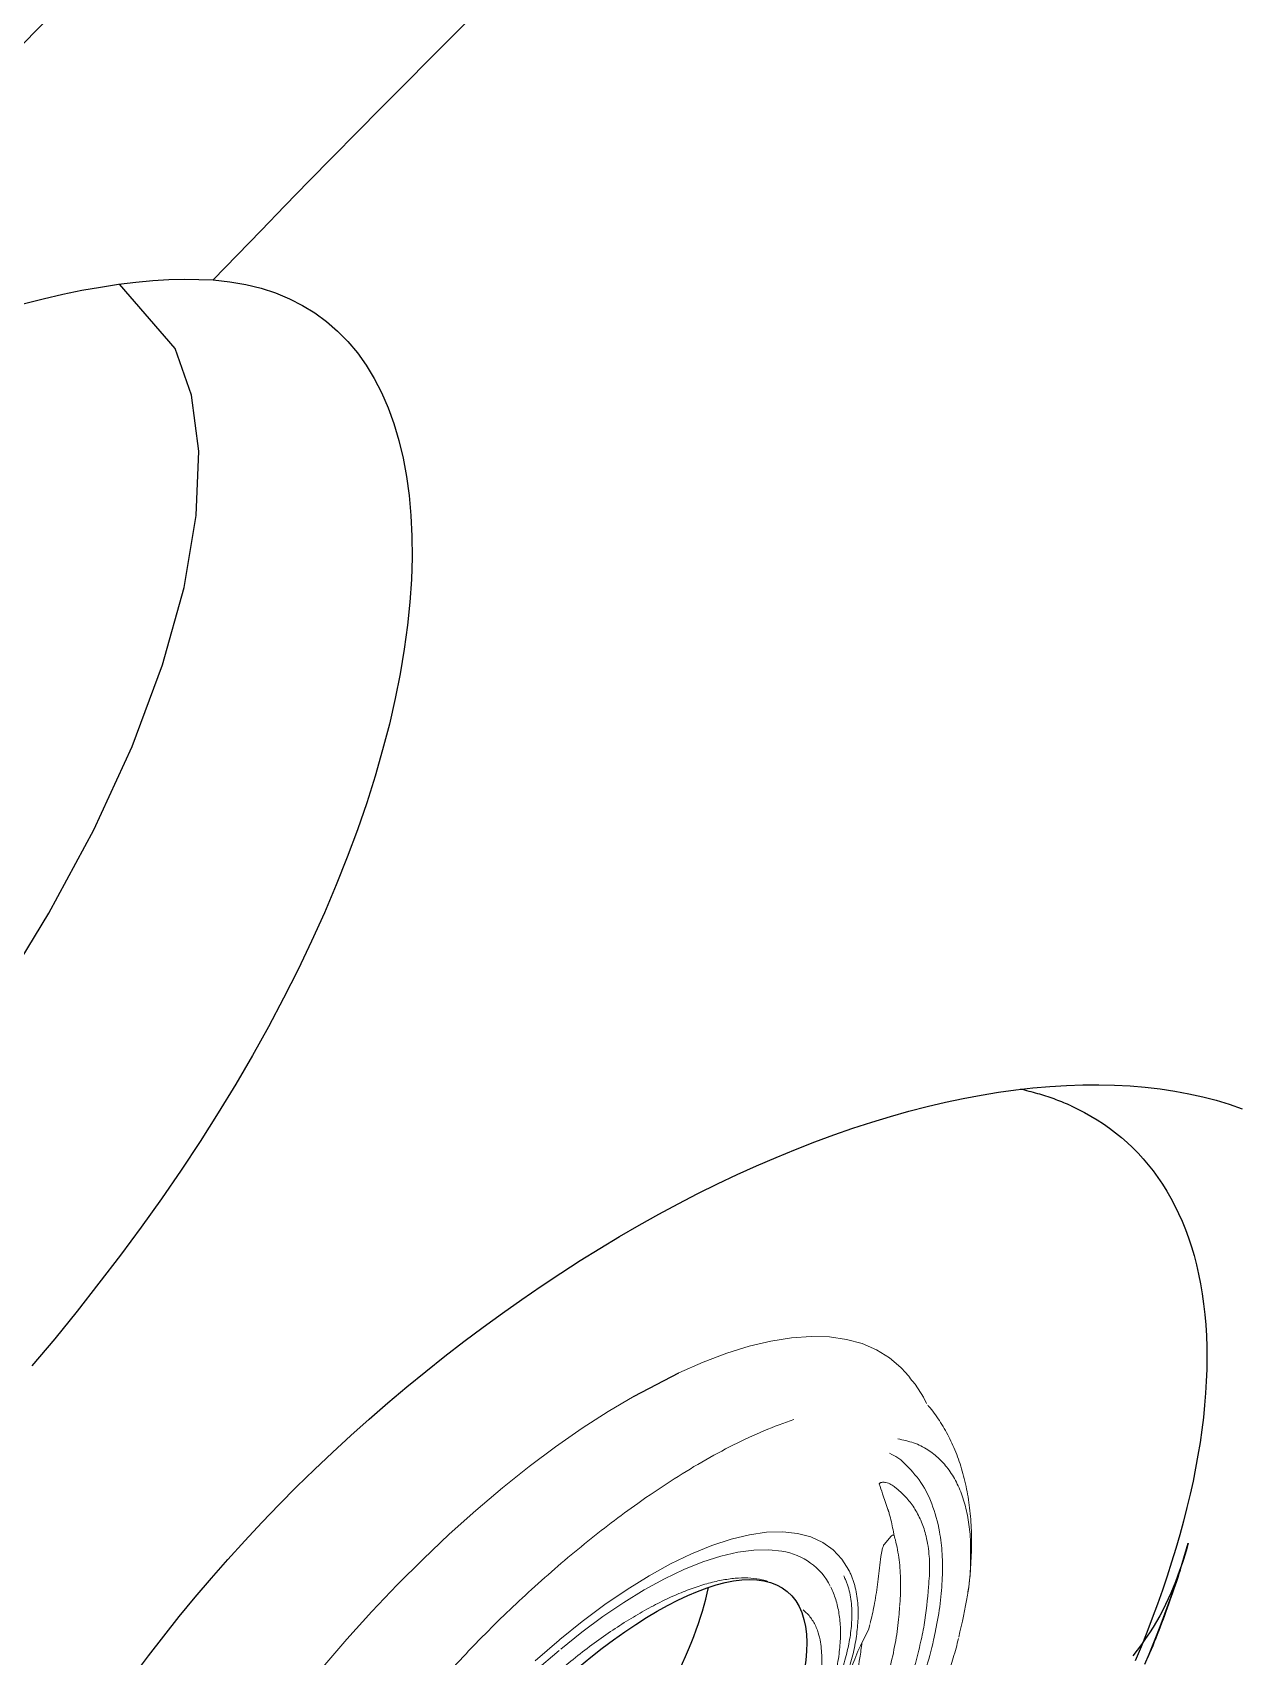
# Model space of a CAD drawing. Extents: x 938 to 1038, y 781 to 934.
# Drawn here: x 951.977 to 954.938, y 871.554 to 875.548 of the extents above; entities that cross this region are included whole.
import ezdxf

# ---------------------------------------------------------------- set-up
doc = ezdxf.new("R2010")
doc.units = 0
doc.header["$MEASUREMENT"] = 0
doc.linetypes.add('SLD-Solid', pattern=[0])
for name, color, linetype in [('1', 4, 'Continuous'), ('1_CYAN', 4, 'Continuous'), ('2', 2, 'Continuous'), ('DIM', 3, 'Continuous')]:
    doc.layers.add(name, color=color, linetype=linetype)

# ---------------------------------------------------------------- blocks, each defined once
blk = doc.blocks.new('MIDJET')
at = {"layer": '1', "color": 3, "linetype": 'SLD-Solid', "lineweight": 15}
for p, q in [((0.6739166695817715, 0.6317677685088796), (0.6088841041254227, 0.6957714300635729)), ((0.7371803569579569, 0.5662282756701273), (0.6739166695817715, 0.6317677685088796)), ((0.7984212499144263, 0.4994159295572871), (0.7371803569579569, 0.5662282756701273)), ((0.8573934019050995, 0.4315990789865936), (0.7984212499144263, 0.4994159295572871)), ((0.9138601952750065, 0.3630498857439477), (0.8573934019050995, 0.4315990789865936)), ((0.9675948742838472, 0.2940435458692718), (0.9138601952750065, 0.3630498857439477)), ((1.018381737512414, 0.2248571161156718), (0.9675948742838472, 0.2940435458692718)), ((1.066016903515518, 0.1557683114557733), (1.018381737512414, 0.2248571161156718)), ((0.5629254811307334, 0.175861536062925), (0.6101585497424367, 0.1130302443590807)), ((0.5885738932123843, 0.1736437416675614), (0.6354312844683818, 0.111383035622481)), ((1.110309202387555, 0.08705446244061932), (1.066016903515518, 0.1557683114557733)), ((0.6131417295719501, 0.1089070406784032), (0.6510585375235394, 0.05421097666044261)), ((0.6354311145956615, 0.1113830333935937), (0.6365171913398626, 0.1098897085450545)), ((0.6365171913398626, 0.1098897085450545), (0.6773690440095805, 0.0514320825179766)), ((1.151080732380947, 0.0189914570196521), (1.110309202387555, 0.08705446244061932)), ((0.6510585375235394, 0.05421097666044261), (0.6856830659964785, -0.0001064595432183069)), ((0.6773690440095805, 0.0514320825179766), (0.7147170452954299, -0.006655874952002705)), ((1.188167883124784, -0.04814749308401645), (1.151080732380947, 0.0189914570196521)), ((0.6856830659964785, -0.0001064595432183069), (0.7168009827484525, -0.05370902397056909)), ((0.7147170452954299, -0.006655874952002705), (0.7483286834238783, -0.06401243812616997)), ((0.7168009827484525, -0.05370902397056909), (0.7442197556169887, -0.1062649300379093)), ((0.7483286834238783, -0.06401243812616997), (0.777994591073174, -0.1202803995913939)), ((1.221421718470452, -0.1140928475333709), (1.188167883124784, -0.04814749308401645)), ((0.7442197556169887, -0.1062649300379093), (0.7677696058312122, -0.1574488212699237)), ((0.7677696058312122, -0.1574488212699237), (0.7873046874108383, -0.2069438151237506)), ((0.777994591073174, -0.1202803995913939), (0.8035300857183216, -0.175109383552325)), ((0.8035300857183216, -0.175109383552325), (0.8247761251235346, -0.228157936122912)), ((0.7873046874108383, -0.2069438151237506), (0.8027041120259568, -0.2544435281346296)), ((0.8247761251235346, -0.228157936122912), (0.8416004526354968, -0.2790957155896336)), ((1.292820846415502, -0.289418053493975), (1.270907273465028, -0.2281785572000246)), ((0.8027041120259568, -0.2544435281346296), (0.8138725611743496, -0.2996539373860116)), ((0.8416004526354968, -0.2790957155896336), (0.8538981608296936, -0.3276054670643731)), ((0.8138725611743496, -0.2996539373860116), (0.8207409162128982, -0.3422951706074144)), ((1.310480973147229, -0.348495370011932), (1.292820846415502, -0.289418053493975)), ((0.8207409162128982, -0.3422951706074144), (0.8232665592756732, -0.3821032127260509)), ((0.8538981608296936, -0.3276054670643731), (0.8615928151658849, -0.3733851628631299)), ((1.323816828258167, -0.405173401212835), (1.310480973147229, -0.348495370011932)), ((0.8232665592756732, -0.3821032127260509), (0.8214340025040485, -0.4188316941173298)), ((0.8615928151658849, -0.3733851628631299), (0.8646363927117591, -0.4161496617792437)), ((0.8214340025040485, -0.4188316941173298), (0.8157006186702205, -0.4505288283372266)), ((0.8646363927117591, -0.4161496617792437), (0.8630099851018969, -0.4556326673108089)), ((1.332774809021032, -0.4592245882321322), (1.323816828258167, -0.405173401212835)), ((0.8630099851018969, -0.4556326673108089), (0.8567237519102093, -0.4915883081715577)), ((1.337319043694606, -0.5104319782260518), (1.332774809021032, -0.4592245882321322)), ((0.8567237519102093, -0.4915883081715577), (0.8458167421455727, -0.5237926398367279)), ((1.337431219392151, -0.5585899528723246), (1.337319043694606, -0.5104319782260518)), ((0.8303569620936884, -0.5520451513537097), (0.8104406436616074, -0.5761698919052236)), ((0.8458167421455727, -0.5237926398367279), (0.8303569620936884, -0.5520451513537097)), ((1.333110911811389, -0.6035052136085852), (1.337431219392151, -0.5585899528723246)), ((0.7861918909449912, -0.596016681602336), (0.7577616033004446, -0.6114617796461488)), ((0.8104406436616074, -0.5761698919052236), (0.7861918909449912, -0.596016681602336)), ((0.6093081070126161, -0.650202156123953), (0.5775109505388087, -0.6312540122870018)), ((1.324375446985158, -0.6449974757125148), (1.333110911811389, -0.6035052136085852)), ((0.6107945199063138, -0.6503591337585419), (0.6210413181768573, -0.6538573459500299)), ((1.311259949850999, -0.6829001429449022), (1.324375446985158, -0.6449974757125148)), ((0.8330767317873935, -0.7203388016605743), (0.8153176367375039, -0.7033948580774023)), ((1.272116614988278, -0.7473430710426499), (1.293816972478531, -0.7170610259262133)), ((1.293816972478531, -0.7170610259262133), (1.311259949850999, -0.6829001429449022)), ((0.8388364723120816, -0.7277610845075202), (0.836150086811358, -0.7279449176594852)), ((1.246245974265634, -0.7736246649659364), (1.272116614988278, -0.7473430710426499)), ((1.203047535610978, -0.805703121710792), (1.218740791309912, -0.7940779496064749)), ((1.219210168451994, -0.7946168684222386), (1.232506497578811, -0.7846904593659616)), ((1.232506497578811, -0.7846904593659616), (1.246245974265634, -0.7736246649659364)), ((1.153068679422631, -0.8302277201159285), (1.169229214031347, -0.8236510376867017)), ((1.169229214031347, -0.8236510376867017), (1.203047535610978, -0.805703121710792))]:
    blk.add_line(p, q, dxfattribs=at)
at = {"layer": '1', "color": 3}
for centre, major_axis, ratio, start_param, end_param in [((0.1192344720720726, 0.1195088801366637), (0.5967276637128429, -0.576215286447689), 0.3644955798513458, 3.146562833120037, 9.429748140299623), ((0.3609887589327627, 0.3356866112881249), (0.5967276637128802, -0.5762152864476898), 0.3644955798513433, -1.024668027333806, -0.5913272137987586)]:
    blk.add_ellipse(centre, major_axis=major_axis, ratio=ratio, start_param=start_param, end_param=end_param, dxfattribs=at)
at = {"layer": '1', "color": 3, "linetype": 'SLD-Solid', "lineweight": 15}
for centre, major_axis, ratio, start_param, end_param in [((0.5479330481392708, -0.3064110597949536), (0.2253859154012132, -0.2218371232439412), 0.7000000000000203, -0.2809991139810488, 0.3946791343830383), ((0.5750355527887763, -0.630116160261025), (0.00233832875855138, 1.855504310473285e-05), 0.9999999999457592, -0.4387966575200624, -0.3098644343671335), ((0.8303697117683413, -0.7241186557525339), (0.005033874344707123, -0.004954613962522649), 0.6999999999999343, 0.2718990890438839, 1.628296799650735)]:
    blk.add_ellipse(centre, major_axis=major_axis, ratio=ratio, start_param=start_param, end_param=end_param, dxfattribs=at)
for points, knots in [([(-0.3228083809194899, 1.028044620344389), (-0.312420742817622, 1.023911319705448), (-0.2757162745980111, 1.009306401777437), (-0.2109070261829515, 0.9800873164124795), (-0.1269124447858516, 0.9372359922766549), (-0.04044499116479017, 0.8878186385365581), (0.04226150083716362, 0.8356763787241022), (0.1196630580554867, 0.7827592089527684), (0.1918302540250494, 0.7300254021569685), (0.2640190638505686, 0.6737918826011935), (0.3401036148975081, 0.6107799725642593), (0.4190022486309104, 0.5410502700264459), (0.5006461251433905, 0.463800897264278), (0.5802205103926781, 0.3831289221971588), (0.6507180946088909, 0.3063629292004464), (0.7122431984861777, 0.2352377519817139), (0.7470955837410784, 0.1919400777168079), (0.764558285007567, 0.1702458853195878)], [0, 0, 0, 0, 0.02936692012341424, 0.1037673026158927, 0.1781676561717678, 0.2547294059944991, 0.3312911512215466, 0.3933059458810084, 0.4553207315038745, 0.5185676568654695, 0.5818146106266968, 0.656274788192156, 0.7307350024676587, 0.8073586783976775, 0.8839824166536006, 0.9418696773600741, 1, 1, 1, 1]), ([(0.764558285007567, 0.1702458853195878), (0.7823339339525148, 0.1473551769264105), (0.8178852017774645, 0.1015737988563643), (0.8676892224222001, 0.03254039133753395), (0.9146269677701468, -0.03648518186790284), (0.9615188454342416, -0.1104855421087052), (1.006821067423701, -0.1884489108569056), (1.049456484185541, -0.2702983864133444), (1.085644128885377, -0.3500683748788163), (1.115985769256284, -0.428433286738013), (1.129823753060037, -0.4773766146704617), (1.136862690329735, -0.5022725113540645)], [0, 0, 0, 0, 0.09567360925402428, 0.191347056690102, 0.2887281518178285, 0.3861090357574081, 0.5059403623566601, 0.6257711956785333, 0.7490643931680849, 0.8723571280124949, 1, 1, 1, 1]), ([(0.5668486967487496, 0.1070837621201974), (0.5717758645043673, 0.1002247817486364), (0.5883930539410756, 0.07709243029847812), (0.614656144949187, 0.0378278227176736), (0.644387287648307, -0.01027078968037642), (0.6708711009230299, -0.05749614264722425), (0.6940241807683094, -0.1035436487124741), (0.7137036667434487, -0.1481197586354313), (0.7298183033404158, -0.1909448362513615), (0.7422957746487242, -0.2317517769418203), (0.7511002410869736, -0.2702998153277747), (0.756202769308274, -0.3063564861453756), (0.7576702838945337, -0.3397928598625271), (0.7553076333583277, -0.3702584552912072), (0.7507868028798867, -0.3940034074180545), (0.745687561854119, -0.4062687947916999), (0.7438981934136066, -0.4105728268949349)], [0, 0, 0, 0, 0.032535998350018, 0.1097297423004478, 0.1868684736779685, 0.2639312098024728, 0.3409150592930653, 0.4178239284937144, 0.4946724456234289, 0.5714918238943778, 0.648318548362198, 0.7252270457841609, 0.8023331704270555, 0.8797977501255231, 0.9578199753027156, 1, 1, 1, 1]), ([(0.4571575859855272, -0.5157002336642336), (0.4691116925952059, -0.5185617455545355), (0.4994741453953111, -0.5258297516501358), (0.5439319533384221, -0.5317003377808902), (0.572062771872325, -0.5304433207877537), (0.5862171158944989, -0.5298108382689293)], [0, 0, 0, 0, 0.2439361191999588, 0.6195777858838392, 1, 1, 1, 1]), ([(0.5862171158944989, -0.5298108382689293), (0.5940669875176212, -0.5287537405972813), (0.6069698005762518, -0.527016191972649), (0.6276638942143364, -0.5206386174428701), (0.6439983968039797, -0.5126021667603169), (0.6583765955711272, -0.5021215054457571), (0.664696782978055, -0.495846361408212), (0.6678568405626777, -0.4927088252508725)], [0, 0, 0, 0, 0.2370067862166867, 0.3895674226282543, 0.6949044406209007, 0.8474539638817129, 0.9999999999999999, 0.9999999999999999, 0.9999999999999999, 0.9999999999999999]), ([(0.3994041958499395, -0.53692644916147), (0.418379912032222, -0.5481933116856368), (0.4563929643721636, -0.570763623695143), (0.5028232467455283, -0.5940472963302312), (0.5386726962908526, -0.6113974334137282), (0.5589002383993886, -0.620785956900292), (0.5728184375330372, -0.6283369499038969), (0.5775298354221405, -0.6308930084971536)], [0, 0, 0, 0, 0.3341136235385501, 0.6693122165741888, 0.8006503111759679, 0.9325188773273942, 1, 1, 1, 1]), ([(0.4200684792634846, -0.530933925326849), (0.4478092822251796, -0.5458874690181972), (0.4917516546260998, -0.5695743892023586), (0.5490122303695841, -0.5911913356514447), (0.5934376924333122, -0.6039042886702362), (0.6378808081012153, -0.6114809487309003), (0.6814371313166703, -0.6130909359984997), (0.7123287091917945, -0.6085371159011572), (0.7313366620791157, -0.6031431986007334), (0.7388389109529925, -0.6003368171090955), (0.7434399902369933, -0.5987329927867648), (0.7448174508747627, -0.5980139092786629), (0.7448176233419304, -0.598013819244656)], [0, 0, 0, 0, 0.2189081950545031, 0.3467580027148764, 0.4751575484972852, 0.6035614231707596, 0.754595933187266, 0.9056689505492694, 0.9433961232043503, 0.9811214659316814, 0.9999976362828408, 1, 1, 1, 1]), ([(0.7570421127654328, -0.6117763229129451), (0.7555482961118258, -0.612406373378235), (0.7510647643002741, -0.6142974028410748), (0.7433532974578725, -0.6171031855311071), (0.7242210978910535, -0.6229464052268838), (0.6931597178975153, -0.6281871867370512), (0.6497509570641355, -0.6279792632744403), (0.6054262919137727, -0.6218169598987657), (0.5613629511418026, -0.6110710260160772), (0.5042280270101571, -0.5917498665110088), (0.4602781398884375, -0.5698717617575966), (0.4324812997092522, -0.5560345889892204)], [0, 0, 0, 0, 0.01877381062244859, 0.05634759590312344, 0.0938863884945314, 0.2442891548824465, 0.3947292387008163, 0.5226702782251216, 0.6514061083895282, 0.7795259708928098, 0.9999999999999999, 0.9999999999999999, 0.9999999999999999, 0.9999999999999999]), ([(0.7195105302466445, -0.5640852741558149), (0.7195084374286296, -0.5640861510117503), (0.7144730376843782, -0.5661958996827394), (0.7041377716198269, -0.5699571908337333), (0.6824421945833876, -0.5760297498014353), (0.6592294172655926, -0.579753998497381), (0.6284737952312014, -0.5815248580382928), (0.5959714742429583, -0.5803406615777646), (0.5528720360712214, -0.573760759979848), (0.5057404278618662, -0.5619591101249881), (0.4710376212683158, -0.5486948481814693), (0.4536861896288968, -0.5420627063764414)], [0, 0, 0, 0, 3.096235416579322e-05, 0.07449660189262602, 0.1489698406451523, 0.298004237694433, 0.3724876312712596, 0.5215577490401927, 0.6706688341833821, 0.8353341481186412, 1, 1, 1, 1]), ([(0.5775109505388087, -0.6312540122870018), (0.5652269226106483, -0.6288366597899682), (0.5329188180553999, -0.6224788040705391), (0.4881965718252772, -0.6097158025336142), (0.450042690447944, -0.5966609660987103), (0.422365220983373, -0.5863414855234339), (0.3999190785902584, -0.5773645291390181), (0.3771605667943732, -0.5675735045682728), (0.3657303553247289, -0.5625386550597682), (0.359956038056481, -0.5598578933200997), (0.3599557101701762, -0.5598577410968915)], [0, 0, 0, 0, 0.1824788592450304, 0.4799359052332491, 0.6285186328834884, 0.7027831128429676, 0.8513995746924743, 0.9256841629018931, 0.9999957800820473, 1, 1, 1, 1]), ([(0.3890182419407182, -0.6479644126488893), (0.399953522377956, -0.652794156066733), (0.4218427017415252, -0.6624618660591466), (0.4540868503482756, -0.675405140788726), (0.4858564519717845, -0.687183891173234), (0.5274511643733746, -0.7011683257522492), (0.5779096723595387, -0.7154065776612413), (0.624698522957587, -0.7250916286002251), (0.6509647133876868, -0.7286944009796912), (0.6588191152025047, -0.729771741144063)], [0, 0, 0, 0, 0.1127647205419534, 0.2257214351284905, 0.3386380659254988, 0.451639685194771, 0.6776010250691855, 0.9035927535615599, 1, 1, 1, 1]), ([(0.6228996728888134, -0.6544913065602316), (0.637186621678083, -0.6590141958022855), (0.668652667318895, -0.6689755557411985), (0.7173807847888583, -0.6794642487369629), (0.7623012673946832, -0.6878855256046421), (0.792806019946461, -0.6932991088596054), (0.8078866241598348, -0.6984942879873159), (0.8123117966323434, -0.7007879351506858), (0.8144195833686751, -0.7021727817585912), (0.815326369763838, -0.7029804081864057), (0.8157806770557272, -0.70338503553549)], [0, 0, 0, 0, 0.2353564721933256, 0.5183568307784793, 0.8012785325379763, 0.9441890029590019, 0.9763281831788344, 0.9876000068468676, 0.9937875034972418, 1, 1, 1, 1]), ([(0.7030405504117994, -0.8043183919825054), (0.6727605489583439, -0.7994474835823553), (0.6273120272950905, -0.7921365332746291), (0.5620493585820583, -0.7738273355790426), (0.5116890046897424, -0.7572548410447126), (0.4685455962837608, -0.7407999253007205), (0.4347452869008492, -0.7267453266639876), (0.4182878367829517, -0.7194541764901317), (0.4107068165352956, -0.7160955543037915)], [0, 0, 0, 0, 0.3370082900500307, 0.5058298492679484, 0.6746776171741028, 0.8435126917632826, 0.9279151117733643, 1, 1, 1, 1]), ([(0.900075902853942, -0.7177856056008096), (0.8996565611406311, -0.717884861523018), (0.898412565948405, -0.7181793084766923), (0.896341715630868, -0.7186534793962238), (0.8930361877827835, -0.7193943243997012), (0.8872415158737255, -0.72064174037709), (0.8756169682125261, -0.7229031126850884), (0.858936810365968, -0.7256289346307057), (0.8455367653493653, -0.7270503487509643), (0.8388364723120816, -0.7277610845075202)], [0, 0, 0, 0, 0.02073887834678214, 0.06152277280705157, 0.1023092545671613, 0.1838888327903821, 0.3470599419467653, 0.6735167889873003, 1, 1, 1, 1]), ([(0.9640359406970092, -0.7005705679296028), (0.955832078630479, -0.7028089495628791), (0.9341940706609222, -0.7087127689136707), (0.9131446309944522, -0.7143103182759347), (0.900075902853942, -0.7177856056008096)], [0, 0, 0, 0, 0.3791412813080077, 0.9999999999999999, 0.9999999999999999, 0.9999999999999999, 0.9999999999999999]), ([(0.9640962166111109, -0.7000214975184349), (0.9643872232262964, -0.7002978641392872), (0.9650310958190076, -0.7009093447154271), (0.9659647742688051, -0.7021589533859753), (0.9668249014693941, -0.7038152351287721), (0.9675539101357344, -0.7061406869056412), (0.9680319980761851, -0.7110267883171133), (0.9661459975446434, -0.71952265490674), (0.9611812121285936, -0.7298048302502735), (0.9549614614961115, -0.7375388035792696), (0.951154564941497, -0.7416547620937024), (0.9501849159844937, -0.7427031317626387)], [0, 0, 0, 0, 0.01601994041850557, 0.03544524431520967, 0.05487146208666329, 0.0807799110906885, 0.1271702940353125, 0.2748870540060839, 0.5838058368049888, 0.8939918039619035, 1, 1, 1, 1]), ([(0.4188811951526787, -0.7496452514466654), (0.4450681603514823, -0.760772705923884), (0.4974280903739299, -0.7830216657911961), (0.5556026044718294, -0.8029825920764893), (0.6100712789608949, -0.8186201450165669), (0.6613123722335104, -0.8308615129362096), (0.7236842046173635, -0.8405470697221062), (0.7822444081808371, -0.8440864785018931), (0.8447940853255034, -0.8411916572685953), (0.908176970413507, -0.827983577198296), (0.9696433881589996, -0.8016853032434739), (1.001527111041746, -0.7735265668238611), (1.017443274886205, -0.7594698939517741)], [0, 0, 0, 0, 0.09968592125919291, 0.1993185472896697, 0.2304213237271221, 0.3228014765665498, 0.4151793142156599, 0.5075389160903034, 0.5998995946434135, 0.7331386774705888, 0.8667844232386472, 1, 1, 1, 1]), ([(0.6606647837258564, -0.7300305788364483), (0.6607102655783024, -0.7300380371464286), (0.6653865668926215, -0.7308048771707973), (0.6723532880001386, -0.7318508374329156), (0.6838086124024585, -0.7333723522539088), (0.6997337191445041, -0.7351883797988137), (0.7221600486874209, -0.7369042316681913), (0.7485222610196871, -0.7375436396535804), (0.7828924602396654, -0.7364964410155892), (0.812998939719499, -0.7331264658139673), (0.8338742635060399, -0.7287915289693387), (0.8388364723120816, -0.7277610845075202)], [0, 0, 0, 0, 0.0007138176914556515, 0.07339249456088477, 0.1097211633392624, 0.1824212211541882, 0.3277241101155046, 0.4730631762753293, 0.6184822653479662, 0.9093105964766752, 1, 1, 1, 1]), ([(0.9501849159844937, -0.7427031317626387), (0.9419521470424215, -0.7506435383459689), (0.9254881241045041, -0.7665228903652945), (0.8965289406268582, -0.784885159230484), (0.8641692149765561, -0.7987770494693223), (0.8250163541784659, -0.8084137517734291), (0.788466468266634, -0.8114433824664076), (0.7468970727596229, -0.8106240983330224), (0.7212716212717396, -0.8069381558683517), (0.7031796348372552, -0.8043358204089941)], [0, 0, 0, 0, 0.1441016133287061, 0.28817670991771, 0.4319441925066109, 0.5757118239141494, 0.7575254915745191, 0.8288090448193932, 1, 1, 1, 1]), ([(1.071709684629987, -0.7543676344288315), (1.067937354567718, -0.7672930185441231), (1.060365132779935, -0.7932382231253428), (1.040888029613129, -0.8255779713520752), (1.016409036070591, -0.8530119712145421), (0.9866230899724187, -0.8754023101929675), (0.9513522379660131, -0.8930469808991148), (0.9113764733832639, -0.90571684722957), (0.8671993162458875, -0.9131551394363413), (0.8186393130139535, -0.9163085333406542), (0.7822100730899564, -0.9133057338879809), (0.7633965231427879, -0.9117549653953603)], [0, 0, 0, 0, 0.113502429581556, 0.2278341385977504, 0.3362789796683195, 0.4447255444301142, 0.5557808606012881, 0.6668429775371649, 0.7750566043951234, 0.8838300272712791, 1, 1, 1, 1]), ([(1.017443274886205, -0.7594698939517741), (1.019979188811469, -0.7566929718492048), (1.027528019598243, -0.748426715312803), (1.033574826371186, -0.7382221937427147), (1.037590301149542, -0.7314457246857842)], [0, 0, 0, 0, 0.3359346628487302, 0.9999999999999999, 0.9999999999999999, 0.9999999999999999, 0.9999999999999999]), ([(0.4813679651389435, -0.8353929864866956), (0.4959624168220813, -0.8414045498532374), (0.5266557040808806, -0.8540473435182463), (0.5560830054821366, -0.8639715187558323), (0.5715178229619085, -0.8691768154067603)], [0, 0, 0, 0, 0.4754932751282587, 1, 1, 1, 1]), ([(0.6821773627516592, -0.899522596986472), (0.6841922963007008, -0.9000063809846068), (0.7075461431450023, -0.905613621681681), (0.75084063257259, -0.9121243144701054), (0.8113393906418054, -0.9185283716263797), (0.8690291736407119, -0.9197825493990592), (0.9237783292617792, -0.9165281911921426), (0.9753510241248335, -0.908746771242491), (1.023561267812156, -0.8965839496926549), (1.068413933374472, -0.8803405557135591), (1.109324868188907, -0.8596547489423472), (1.136313519384615, -0.8436010293600447), (1.148590837578141, -0.83340251174738), (1.149545388632916, -0.8326095856709514)], [0, 0, 0, 0, 0.01107455386470427, 0.1283582949667612, 0.243714814268178, 0.3568613588171748, 0.4676789779623503, 0.5762018384322658, 0.6825835034616663, 0.7870582253635365, 0.889908239905505, 0.9914404592220626, 1, 1, 1, 1]), ([(0.7633965231427879, -0.9117549653953603), (0.7591061918700106, -0.9115342983405128), (0.7319469567552517, -0.9101374019138149), (0.6699595394699998, -0.8986424463712837), (0.6088351234776468, -0.8801601214057371), (0.5746982100763276, -0.8698380673368291)], [0, 0, 0, 0, 0.07649494389470674, 0.4842386366541369, 1, 1, 1, 1])]:
    blk.add_open_spline(points, degree=3, knots=knots, dxfattribs=at)
at = {"layer": 'DIM'}
blk.add_line((1.221421718470452, -0.1140928475333709), (1.270907273465028, -0.2281785572000246), dxfattribs=at)
blk = doc.blocks.new('Pillow07')
at = {"layer": '1_CYAN', "color": 4, "linetype": 'Continuous'}
blk.add_lwpolyline([(-2.358332637180531, -0.8695079955767184, -0.006602996200458367), (-5.744514135863909, -0.6163989818215185, -0.02192391035929798), (-6.177957016214016, -0.5535872521422469, -0.08150182780648879), (-6.68289164490028, -0.382481128966683, -0.1551490614242185), (-7.056997164799462, -0.002437467740469046, -0.08301324800163974), (-7.178174548866263, 0.3004017295318704, -0.1363264164371228), (-7.125374036986983, 1.034083846296076, -0.09677777535910637), (-6.56520503488024, 1.943802600401373, -0.1273971405966904), (-4.291248621533974, 3.344006963225443, -0.1868719742021929), (-3.257582251125974, 3.279550644586543, 0.06562460973818743), (-1.709945417316053, 2.868126927913902, 0.07143538561792971), (1.709945417191786, 2.868126927913902, 0.06562460973818743), (3.257582251001708, 3.279550644586543, -0.1868719742021929), (4.291248621409707, 3.344006963225443, -0.1273971405966904), (6.565205034755973, 1.943802600401373, -0.09677777535910637), (7.125374036862716, 1.034083846296076, -0.1363264164371228), (7.178174548741996, 0.3004017295318704, -0.08301324800163974), (7.056997164675195, -0.002437467740469046, -0.1551490614242231), (6.682891644776014, -0.382481128966683, -0.08150182780648879), (6.177957016089749, -0.5535872521422469, -0.02192391035929798), (5.744514135739642, -0.6163989818215185, -0.006602996200458367), (2.358332637056265, -0.8695079955767184, -0.02343007855325684)], format="xyb", close=True, dxfattribs=at)
blk = doc.blocks.new('VISTA')
at = {"layer": '1', "color": 3, "linetype": 'Continuous'}
for points in [[(12.77668006424619, 74.5473571424709), (12.95481506424608, 74.74787714247088), (13.13413906424626, 74.94723714247095), (13.31465206424627, 75.14542714247091), (13.49635106424626, 75.34245714247095), (13.6792360642462, 75.5383071424709), (13.86330606424622, 75.73299714247094), (14.04855906424609, 75.92650714247088), (14.23499406424617, 76.11884714247094), (14.4226100642461, 76.31001714247088), (14.61140706424612, 76.50000714247096), (14.80138206424613, 76.68882714247093), (14.99253506424611, 76.87646714247091), (15.18486406424609, 77.06292714247093), (15.37836906424627, 77.24820714247096), (15.57304806424622, 77.4323071424709), (15.76890006424628, 77.61522714247087), (15.96592406424611, 77.79696714247086), (16.16411906424628, 77.97752714247088), (16.56401706424617, 78.33507714247094)], [(15.7394440642463, 76.56981714247092), (15.67863506424624, 76.51116714247087), (15.61793806424612, 76.45238714247091), (15.55735206424629, 76.39350714247087), (15.49687806424618, 76.3345071424709), (15.43651506424612, 76.27538714247089), (15.37626406424624, 76.21615714247093), (15.31612506424631, 76.15681714247091), (15.2560990642462, 76.09735714247097), (15.19618506424627, 76.03778714247085), (15.13638406424616, 75.97810714247089), (15.07669606424611, 75.9183071424709), (15.01712106424611, 75.85839714247095), (14.95766006424628, 75.79837714247094), (14.89831306424617, 75.7382371424709), (14.83907906424611, 75.6779871424709), (14.77995906424621, 75.61762714247095), (14.72095406424614, 75.55715714247094), (14.66206406424612, 75.49657714247087), (14.54462706424624, 75.3750771424709)], [(14.54462706424624, 75.3750771424709), (14.58544706424618, 75.37068714247096), (14.62458406424616, 75.3638671424709), (14.66202506424611, 75.35462714247092), (14.69775806424627, 75.34298714247086), (14.73176906424624, 75.3289671424709), (14.76404706424614, 75.3125771424709), (14.79457906424614, 75.29382714247095), (14.82335106424625, 75.27273714247087), (14.85035106424607, 75.24932714247086), (14.87556606424619, 75.22359714247091), (14.89898406424618, 75.19558714247091), (14.92059106424608, 75.1652871424709), (14.94037606424627, 75.13272714247091), (14.95832506424608, 75.09791714247092), (14.97442506424613, 75.0608671424709), (14.98865606424624, 75.0216471424709), (15.00097706424617, 74.98037714247096), (15.0113660642462, 74.93710714247095), (15.01980206424628, 74.89190714247093), (15.02626306424622, 74.8448171424709), (15.0307280642462, 74.79589714247095), (15.03317606424616, 74.74519714247094), (15.03358506424615, 74.69277714247096), (15.03193406424612, 74.63868714247087), (15.0282010642461, 74.5829771424709), (15.02236606424617, 74.5256971424709), (15.01440606424626, 74.46691714247095), (15.00431306424616, 74.40676714247093), (14.9920910642461, 74.34539714247092), (14.97774106424617, 74.28288714247094), (14.96126406424628, 74.21929714247096), (14.94266306424629, 74.15467714247086), (14.92193706424609, 74.0890971424709), (14.89908806424614, 74.02261714247095), (14.87411706424609, 73.9553171424709), (14.84702506424628, 73.8872371424709), (14.81781406424625, 73.81844714247097), (14.78648406424622, 73.74901714247096), (14.7530420642463, 73.67901714247091), (14.71759706424609, 73.60871714247094), (14.68022006424621, 73.53823714247096), (14.64094506424613, 73.46766714247087), (14.59980506424631, 73.39706714247086), (14.55683606424623, 73.32649714247088), (14.51207206424624, 73.25602714247088), (14.46554706424627, 73.18571714247093), (14.41729406424611, 73.11564714247095), (14.36736906424608, 73.04587714247089), (14.31601906424612, 72.97647714247091), (14.26337306424625, 72.90753714247091), (14.20951006424616, 72.83912714247094), (14.15451206424609, 72.77132714247091), (14.09845706424608, 72.70419714247089)], [(14.07732606424611, 75.31654714247088), (14.12657406424614, 75.32894714247095), (14.17470606424627, 75.33994714247092), (14.22164106424611, 75.34953714247092), (14.26730206424622, 75.35772714247094), (14.31161006424622, 75.3644971424709), (14.3544860642462, 75.36984714247092), (14.39585106424624, 75.37376714247091), (14.43562606424621, 75.37625714247088), (14.47373306424629, 75.37730714247095), (14.54462706424624, 75.3750771424709)], [(13.4687630642461, 72.90793714247093), (13.60840206424609, 73.06633714247096), (13.74825106424623, 73.2381471424709), (13.8856430642461, 73.42209714247088), (14.01747306424613, 73.6162071424709), (14.14031006424625, 73.81768714247096), (14.25057606424616, 74.02301714247085), (14.34477506424628, 74.22804714247093), (14.41976506424612, 74.42821714247088), (14.47303206424613, 74.61885714247092), (14.50292106424627, 74.79549714247094), (14.50878706424623, 74.9542371424709), (14.49104606424612, 75.09203714247087), (14.45110006424625, 75.20685714247088), (14.31409306424621, 75.36484714247092)], [(14.34802406424615, 71.94231714247087), (14.38491706424611, 71.99134714247089), (14.42260306424623, 72.03988714247089), (14.46105606424612, 72.08789714247087), (14.50024806424608, 72.13534714247089), (14.54015606424628, 72.18219714247095), (14.5807570642462, 72.22840714247093), (14.62203406424624, 72.2739871424709), (14.66396806424609, 72.31889714247097), (14.70654206424615, 72.36313714247092), (14.74973606424624, 72.4066871424709), (14.79353206424616, 72.44952714247086), (14.8379130642461, 72.49164714247092), (14.88285806424619, 72.53302714247093), (14.92832506424611, 72.57364714247092), (14.97424706424613, 72.61346714247088), (15.0205570642463, 72.65247714247096), (15.06718606424624, 72.69062714247093), (15.11407106424622, 72.72790714247094), (15.1611770642462, 72.76429714247092), (15.20848606424624, 72.79977714247093), (15.25597806424616, 72.83435714247094), (15.30363506424624, 72.86802714247096), (15.35143706424628, 72.90077714247093), (15.39936506424624, 72.93258714247088), (15.44740106424615, 72.96345714247093), (15.49552606424618, 72.99335714247093), (15.54372006424614, 73.02229714247096), (15.5919650642461, 73.0502371424709), (15.64024206424619, 73.07718714247096), (15.68853106424626, 73.10312714247095), (15.73681006424613, 73.12803714247093), (15.78504206424623, 73.15190714247092), (15.8331840642461, 73.17472714247094), (15.8811960642463, 73.19647714247094), (15.92903506424614, 73.21714714247094), (15.97666006424629, 73.23672714247095), (16.02402906424618, 73.25519714247093), (16.07110206424613, 73.2725471424709), (16.11783606424615, 73.2887571424709), (16.1641910642461, 73.30381714247085), (16.21014106424627, 73.31772714247097), (16.25566606424627, 73.3304971424709), (16.30074606424614, 73.3421171424709), (16.34536306424616, 73.35259714247093), (16.38949706424614, 73.36193714247088), (16.43312706424626, 73.37014714247096), (16.47623606424622, 73.37722714247093), (16.51880206424607, 73.38317714247091), (16.5608050642461, 73.38799714247091), (16.60222206424623, 73.39169714247089), (16.64302806424621, 73.3942571424709), (16.68320206424619, 73.39567714247096), (16.72271806424624, 73.39595714247093), (16.76155006424619, 73.39509714247095), (16.79966806424613, 73.39310714247097), (16.83704506424624, 73.38997714247091), (16.87365006424625, 73.38571714247087), (16.90945106424624, 73.38033714247092), (16.94441006424609, 73.37382714247087), (16.97848606424623, 73.36621714247087), (17.01164006424619, 73.35750714247092), (17.04383606424608, 73.34770714247088), (17.07506206424614, 73.33682714247095)], [(16.65508606424623, 73.34362714247095), (16.65052306424627, 73.34566714247092), (16.64592406424617, 73.34767714247096), (16.64128706424617, 73.34965714247085), (16.63661306424615, 73.35159714247095), (16.63190206424611, 73.3535071424709), (16.62715406424627, 73.35538714247093), (16.62236906424619, 73.35723714247092), (16.6175460642462, 73.3590471424709), (16.61268606424619, 73.36082714247095), (16.60778906424616, 73.36257714247097), (16.60285506424611, 73.36428714247097), (16.59788406424627, 73.36596714247094), (16.5928750642463, 73.36760714247089), (16.58782906424608, 73.36921714247092), (16.58274506424618, 73.3707971424709), (16.57762506424615, 73.37233714247088), (16.5724660642461, 73.37383714247096), (16.56727106424614, 73.37530714247089), (16.56203806424628, 73.37673714247092), (16.55676706424629, 73.37812714247093), (16.55145906424627, 73.37948714247091), (16.54611406424624, 73.38080714247087), (16.54073106424607, 73.38209714247091), (16.52985406424614, 73.38454714247086)], [(16.65508606424623, 73.34362714247095), (16.67148106424611, 73.33588714247094), (16.68762606424616, 73.32760714247092), (16.70350606424631, 73.31877714247094), (16.71910806424626, 73.30939714247086), (16.73441806424626, 73.29945714247094), (16.74942106424623, 73.28895714247085), (16.76410206424612, 73.27788714247095), (16.77844806424628, 73.26623714247091), (16.79244406424618, 73.25400714247087), (16.80607706424621, 73.24118714247095), (16.81933106424617, 73.22776714247095), (16.83219306424621, 73.21374714247088), (16.84464806424626, 73.19912714247096), (16.85668306424623, 73.1838871424709), (16.86828106424628, 73.16802714247092), (16.87942806424621, 73.15155714247089), (16.8901100642463, 73.13446714247095), (16.90031006424624, 73.11675714247087), (16.91001606424629, 73.09842714247088), (16.91921306424615, 73.07947714247086), (16.9278910642463, 73.05990714247093), (16.9360380642463, 73.03972714247095), (16.94364306424609, 73.01893714247092), (16.95069406424614, 72.99753714247095), (16.95717906424625, 72.9755371424709), (16.96308906424611, 72.95294714247086), (16.9684100642462, 72.92976714247095), (16.9731320642461, 72.90598714247096), (16.97724406424618, 72.88163714247094), (16.98073306424612, 72.85669714247092), (16.9835900642463, 72.83118714247087), (16.98580806424616, 72.80510714247089), (16.98738206424628, 72.77847714247093), (16.9883090642461, 72.75131714247095), (16.9885840642462, 72.72363714247092), (16.98820306424614, 72.69544714247093), (16.98716206424615, 72.66675714247094), (16.98545406424614, 72.6375971424709), (16.98307106424613, 72.60795714247092), (16.98000706424614, 72.57785714247086), (16.97626206424616, 72.54731714247089), (16.97183706424607, 72.51634714247086), (16.9667380642461, 72.48496714247096), (16.96096606424612, 72.45320714247089), (16.95452606424624, 72.42107714247095), (16.94742006424622, 72.38860714247096), (16.93965306424616, 72.35579714247092), (16.93122706424629, 72.32267714247098), (16.92214506424625, 72.28925714247089), (16.91241206424615, 72.25557714247088), (16.90203006424622, 72.22162714247088), (16.8910050642462, 72.18745714247086), (16.87934806424619, 72.15306714247095), (16.86707006424626, 72.11848714247094), (16.85418106424618, 72.08373714247091), (16.84069306424612, 72.04884714247089), (16.8266150642462, 72.01382714247086), (16.81196106424613, 71.97870714247085)], [(16.84461206424612, 71.9890471424709), (16.84850306424619, 71.99835714247092), (16.85235406424613, 72.00767714247092), (16.85616506424617, 72.01698714247095), (16.8599370642462, 72.02629714247087), (16.86366806424621, 72.03561714247087), (16.8673590642461, 72.0449271424709), (16.87101006424609, 72.05423714247092), (16.87461906424619, 72.06354714247095), (16.87818806424616, 72.07286714247095), (16.88171506424624, 72.08217714247087), (16.88520006424619, 72.0914871424709), (16.88864306424625, 72.1008071424709), (16.8920420642462, 72.11011714247093), (16.89539806424614, 72.11942714247095), (16.89871006424619, 72.12873714247087), (16.90197806424612, 72.1380471424709), (16.90520106424628, 72.14735714247092), (16.90837806424611, 72.15666714247095), (16.91151006424616, 72.16597714247098), (16.9145960642461, 72.17527714247092), (16.91763406424616, 72.18457714247086), (16.92062606424611, 72.19388714247089), (16.92357006424618, 72.20317714247096), (16.92646606424614, 72.2124771424709), (16.92931306424612, 72.22177714247096), (16.93211206424621, 72.23106714247092), (16.93486106424621, 72.24035714247088), (16.9375600642461, 72.24964714247096), (16.94289506424616, 72.26849714247089)], [(16.83587206424613, 71.97093714247092), (16.84634806424606, 71.99558714247087), (16.8565580642462, 72.02025714247088), (16.86649706424623, 72.04494714247096), (16.87615906424617, 72.06966714247085), (16.88554006424624, 72.09440714247091), (16.89463406424625, 72.1191771424709), (16.90343706424619, 72.1439871424709), (16.91194306424609, 72.16881714247086), (16.92014706424629, 72.19368714247094), (16.92804406424625, 72.21858714247094), (16.94289506424616, 72.26849714247089)], [(16.94289506424616, 72.26849714247089), (16.93904206424622, 72.25517714247087), (16.93501706424627, 72.2417471424709), (16.93079606424612, 72.2282371424709), (16.92635506424608, 72.2146371424709), (16.92167106424608, 72.20095714247088), (16.91672006424619, 72.1872171424709), (16.91148006424623, 72.17340714247086), (16.90592506424628, 72.15954714247096), (16.90003206424626, 72.14563714247095), (16.89377906424625, 72.13168714247092), (16.8871400642463, 72.11771714247095), (16.88009306424624, 72.10370714247085), (16.87261406424614, 72.0896871424709), (16.86468006424616, 72.07566714247093), (16.85626606424626, 72.06163714247089), (16.84734906424615, 72.04760714247095), (16.83790606424623, 72.03359714247097), (16.82791206424622, 72.01960714247093), (16.80618006424606, 71.99171714247086)]]:
    blk.add_lwpolyline(points, dxfattribs=at)
at = {"layer": '2', "linetype": 'Continuous', "rotation": 45.0000000000046}
blk.add_blockref('Pillow07', (13.64680010052348, 77.65223442887839), dxfattribs=at)
at = {"layer": 'DIM', "rotation": 93.95912124402405}
blk.add_blockref('MIDJET', (15.55027574727274, 71.40385897079148), dxfattribs=at)

msp = doc.modelspace()

# ---------------------------------------------------------------- block references
at = {"layer": '1'}
msp.add_blockref('VISTA', (937.8767352618522, 799.5643931736838), dxfattribs=at)

doc.saveas('drawing.dxf')
